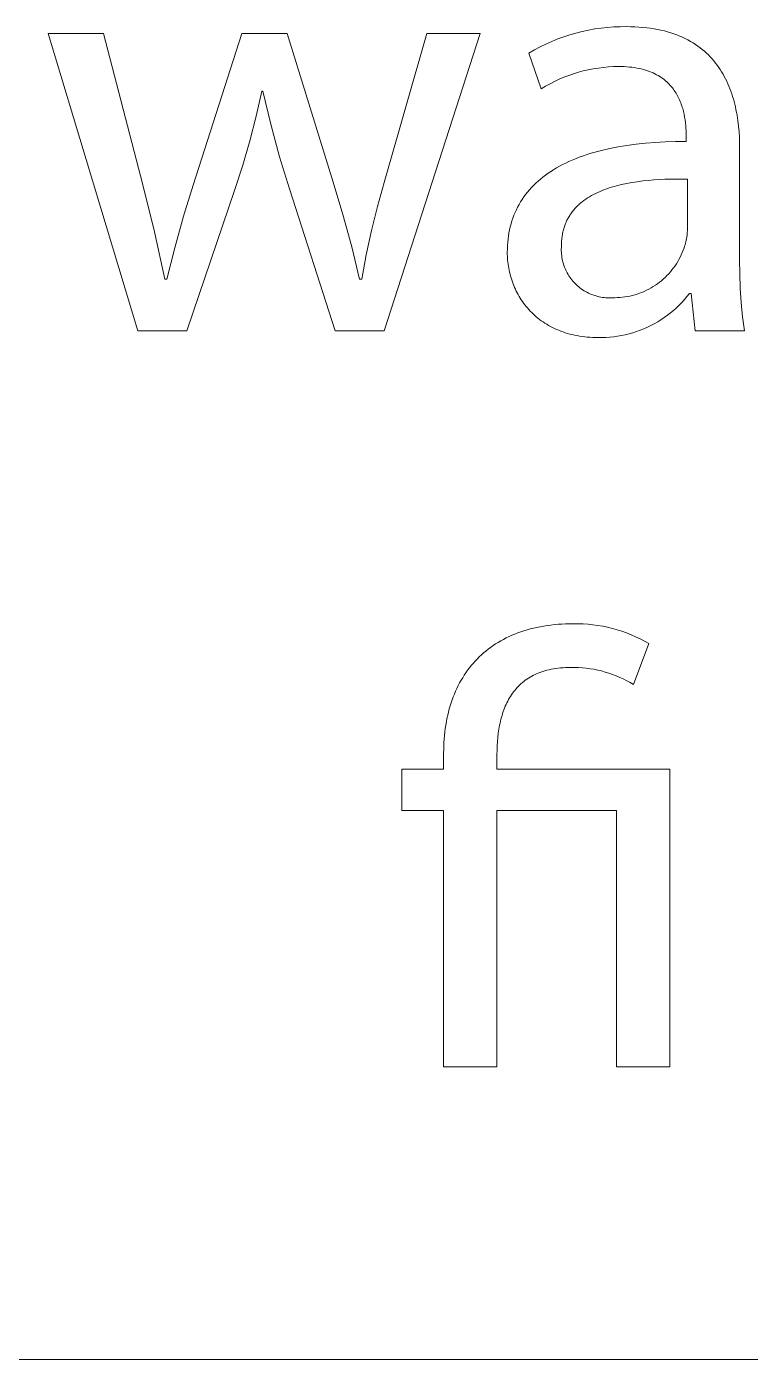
# Model space of a CAD drawing. Header units: millimetres. Extents: x 1102 to 5170, y 19 to 2862.
# Drawn here: x 4069 to 4117, y 19.5 to 107.8 of the extents above; entities that cross this region are included whole.
import ezdxf

# ---------------------------------------------------------------- set-up
doc = ezdxf.new("R2010")
doc.units = ezdxf.units.MM
doc.header["$MEASUREMENT"] = 0
doc.layers.add('Domyślny', color=7, linetype='Continuous', true_color=0x000000)

msp = doc.modelspace()

# ---------------------------------------------------------------- linework, layer by layer
at = {"layer": 'Domyślny', "color": 18, "lineweight": 15, "true_color": 0x000000}
for p, q in [((4107.12, 107.721), (4107.542, 107.766)), ((4107.542, 107.766), (4107.965, 107.797)), ((4107.965, 107.797), (4108.39, 107.813)), ((4108.39, 107.813), (4108.814, 107.815)), ((4108.814, 107.815), (4109.093, 107.812)), ((4109.093, 107.812), (4109.365, 107.803)), ((4109.365, 107.803), (4109.63, 107.788)), ((4109.63, 107.788), (4109.889, 107.768)), ((4109.889, 107.768), (4110.142, 107.742)), ((4076.417, 87.656), (4070.47, 107.367)), ((4070.47, 107.367), (4074.128, 107.367)), ((4074.128, 107.367), (4076.742, 97.342)), ((4080.075, 97.315), (4083.299, 107.367)), ((4083.299, 107.367), (4086.306, 107.367)), ((4086.306, 107.367), (4089.368, 97.505)), ((4092.741, 97.478), (4095.559, 107.367)), ((4099.108, 107.367), (4092.741, 87.656)), ((4095.559, 107.367), (4099.108, 107.367)), ((4103.851, 106.838), (4104.244, 106.998)), ((4104.244, 106.998), (4104.643, 107.143)), ((4104.643, 107.143), (4105.047, 107.275)), ((4105.047, 107.275), (4105.455, 107.393)), ((4105.455, 107.393), (4105.866, 107.496)), ((4105.866, 107.496), (4106.281, 107.586)), ((4106.281, 107.586), (4106.699, 107.66)), ((4106.699, 107.66), (4107.12, 107.721)), ((4110.142, 107.742), (4110.389, 107.71)), ((4110.389, 107.71), (4110.629, 107.673)), ((4110.629, 107.673), (4110.863, 107.63)), ((4110.863, 107.63), (4111.091, 107.583)), ((4111.091, 107.583), (4111.313, 107.53)), ((4111.313, 107.53), (4111.529, 107.472)), ((4111.529, 107.472), (4111.739, 107.409)), ((4111.739, 107.409), (4111.943, 107.341)), ((4111.943, 107.341), (4112.142, 107.269)), ((4112.142, 107.269), (4112.335, 107.192)), ((4112.335, 107.192), (4112.522, 107.11)), ((4112.522, 107.11), (4112.704, 107.024)), ((4112.704, 107.024), (4112.88, 106.933)), ((4112.88, 106.933), (4113.051, 106.838)), ((4102.339, 106.068), (4102.707, 106.28)), ((4103.152, 103.697), (4102.339, 106.068)), ((4102.707, 106.28), (4103.081, 106.479)), ((4103.081, 106.479), (4103.463, 106.665)), ((4103.463, 106.665), (4103.851, 106.838)), ((4113.051, 106.838), (4113.217, 106.739)), ((4113.217, 106.739), (4113.377, 106.636)), ((4113.377, 106.636), (4113.532, 106.529)), ((4113.532, 106.529), (4113.683, 106.418)), ((4113.683, 106.418), (4113.828, 106.303)), ((4113.828, 106.303), (4113.968, 106.185)), ((4113.968, 106.185), (4114.103, 106.063)), ((4114.103, 106.063), (4114.233, 105.938)), ((4107.273, 105.116), (4106.938, 105.074)), ((4107.61, 105.147), (4107.273, 105.116)), ((4107.948, 105.166), (4107.61, 105.147)), ((4108.286, 105.173), (4107.948, 105.166)), ((4108.472, 105.171), (4108.286, 105.173)), ((4108.653, 105.165), (4108.472, 105.171)), ((4108.828, 105.155), (4108.653, 105.165)), ((4108.999, 105.14), (4108.828, 105.155)), ((4109.165, 105.122), (4108.999, 105.14)), ((4109.326, 105.099), (4109.165, 105.122)), ((4109.482, 105.074), (4109.326, 105.099)), ((4114.233, 105.938), (4114.359, 105.809)), ((4114.359, 105.809), (4114.48, 105.677)), ((4114.48, 105.677), (4114.596, 105.541)), ((4114.596, 105.541), (4114.708, 105.403)), ((4114.708, 105.403), (4114.815, 105.262)), ((4114.815, 105.262), (4114.918, 105.117)), ((4114.918, 105.117), (4115.017, 104.97)), ((4104.346, 104.329), (4104.04, 104.186)), ((4104.658, 104.461), (4104.346, 104.329)), ((4104.973, 104.582), (4104.658, 104.461)), ((4105.293, 104.692), (4104.973, 104.582)), ((4105.616, 104.791), (4105.293, 104.692)), ((4105.943, 104.879), (4105.616, 104.791)), ((4106.272, 104.955), (4105.943, 104.879)), ((4106.604, 105.021), (4106.272, 104.955)), ((4106.938, 105.074), (4106.604, 105.021)), ((4109.633, 105.044), (4109.482, 105.074)), ((4109.78, 105.011), (4109.633, 105.044)), ((4109.922, 104.974), (4109.78, 105.011)), ((4110.059, 104.935), (4109.922, 104.974)), ((4110.192, 104.891), (4110.059, 104.935)), ((4110.321, 104.845), (4110.192, 104.891)), ((4110.446, 104.796), (4110.321, 104.845)), ((4110.566, 104.744), (4110.446, 104.796)), ((4110.682, 104.689), (4110.566, 104.744)), ((4110.794, 104.631), (4110.682, 104.689)), ((4110.901, 104.571), (4110.794, 104.631)), ((4111.005, 104.508), (4110.901, 104.571)), ((4111.105, 104.442), (4111.005, 104.508)), ((4111.202, 104.374), (4111.105, 104.442)), ((4111.294, 104.304), (4111.202, 104.374)), ((4111.383, 104.232), (4111.294, 104.304)), ((4111.468, 104.158), (4111.383, 104.232)), ((4115.017, 104.97), (4115.111, 104.82)), ((4115.111, 104.82), (4115.201, 104.668)), ((4115.201, 104.668), (4115.287, 104.513)), ((4115.287, 104.513), (4115.369, 104.356)), ((4115.369, 104.356), (4115.447, 104.196)), ((4084.626, 103.533), (4084.256, 101.885)), ((4084.708, 103.533), (4084.626, 103.533)), ((4085.227, 101.356), (4084.708, 103.533)), ((4103.442, 103.87), (4103.152, 103.697)), ((4103.738, 104.033), (4103.442, 103.87)), ((4104.04, 104.186), (4103.738, 104.033)), ((4111.55, 104.081), (4111.468, 104.158)), ((4111.628, 104.003), (4111.55, 104.081)), ((4111.703, 103.923), (4111.628, 104.003)), ((4111.775, 103.842), (4111.703, 103.923)), ((4111.843, 103.758), (4111.775, 103.842)), ((4111.909, 103.674), (4111.843, 103.758)), ((4111.971, 103.588), (4111.909, 103.674)), ((4112.03, 103.5), (4111.971, 103.588)), ((4112.086, 103.412), (4112.03, 103.5)), ((4112.139, 103.322), (4112.086, 103.412)), ((4115.447, 104.196), (4115.521, 104.034)), ((4115.521, 104.034), (4115.591, 103.87)), ((4115.591, 103.87), (4115.658, 103.704)), ((4115.658, 103.704), (4115.72, 103.536)), ((4115.72, 103.536), (4115.779, 103.367)), ((4115.779, 103.367), (4115.835, 103.195)), ((4112.19, 103.232), (4112.139, 103.322)), ((4112.237, 103.14), (4112.19, 103.232)), ((4112.283, 103.048), (4112.237, 103.14)), ((4112.325, 102.955), (4112.283, 103.048)), ((4112.365, 102.861), (4112.325, 102.955)), ((4112.403, 102.767), (4112.365, 102.861)), ((4112.438, 102.673), (4112.403, 102.767)), ((4112.471, 102.578), (4112.438, 102.673)), ((4112.501, 102.483), (4112.471, 102.578)), ((4112.53, 102.387), (4112.501, 102.483)), ((4115.835, 103.195), (4115.887, 103.022)), ((4115.887, 103.022), (4115.936, 102.848)), ((4115.936, 102.848), (4115.981, 102.672)), ((4115.981, 102.672), (4116.023, 102.494)), ((4116.023, 102.494), (4116.061, 102.316)), ((4084.256, 101.885), (4083.837, 100.248)), ((4112.556, 102.292), (4112.53, 102.387)), ((4112.581, 102.197), (4112.556, 102.292)), ((4112.603, 102.102), (4112.581, 102.197)), ((4112.624, 102.007), (4112.603, 102.102)), ((4112.659, 101.819), (4112.624, 102.007)), ((4112.688, 101.633), (4112.659, 101.819)), ((4112.712, 101.45), (4112.688, 101.633)), ((4116.061, 102.316), (4116.097, 102.136)), ((4116.097, 102.136), (4116.13, 101.955)), ((4116.13, 101.955), (4116.186, 101.591)), ((4116.186, 101.591), (4116.23, 101.224)), ((4085.814, 99.197), (4085.227, 101.356)), ((4112.729, 101.271), (4112.712, 101.45)), ((4112.742, 101.097), (4112.729, 101.271)), ((4112.75, 100.927), (4112.742, 101.097)), ((4112.755, 100.764), (4112.75, 100.927)), ((4112.756, 100.608), (4112.755, 100.764)), ((4116.23, 101.224), (4116.264, 100.855)), ((4116.264, 100.855), (4116.287, 100.484)), ((4083.837, 100.248), (4083.368, 98.625)), ((4107.692, 99.742), (4108.253, 99.853)), ((4108.253, 99.853), (4108.835, 99.948)), ((4108.835, 99.948), (4109.438, 100.028)), ((4109.438, 100.028), (4110.061, 100.094)), ((4110.061, 100.094), (4110.705, 100.144)), ((4110.705, 100.144), (4111.368, 100.178)), ((4111.368, 100.178), (4112.052, 100.198)), ((4112.052, 100.198), (4112.756, 100.202)), ((4112.756, 100.202), (4112.756, 100.608)), ((4116.287, 100.484), (4116.301, 100.112)), ((4116.301, 100.112), (4116.305, 99.741)), ((4086.469, 97.058), (4085.814, 99.197)), ((4104.987, 98.874), (4105.206, 98.971)), ((4105.206, 98.971), (4105.43, 99.065)), ((4105.43, 99.065), (4105.66, 99.155)), ((4105.66, 99.155), (4105.895, 99.241)), ((4105.895, 99.241), (4106.136, 99.323)), ((4106.136, 99.323), (4106.382, 99.402)), ((4106.382, 99.402), (4106.633, 99.478)), ((4106.633, 99.478), (4106.89, 99.549)), ((4106.89, 99.549), (4107.152, 99.617)), ((4107.152, 99.617), (4107.692, 99.742)), ((4116.305, 99.741), (4116.305, 92.372)), ((4083.368, 98.625), (4082.852, 97.017)), ((4103.434, 97.97), (4103.609, 98.096)), ((4103.609, 98.096), (4103.789, 98.217)), ((4103.789, 98.217), (4103.975, 98.336)), ((4103.975, 98.336), (4104.166, 98.451)), ((4104.166, 98.451), (4104.363, 98.562)), ((4104.363, 98.562), (4104.565, 98.669)), ((4104.565, 98.669), (4104.773, 98.774)), ((4104.773, 98.774), (4104.987, 98.874)), ((4076.742, 97.342), (4077.523, 94.217)), ((4079.443, 95.248), (4080.075, 97.315)), ((4089.368, 97.505), (4090.009, 95.376)), ((4092.298, 95.893), (4092.741, 97.478)), ((4102.505, 97.146), (4102.646, 97.292)), ((4102.646, 97.292), (4102.792, 97.435)), ((4102.792, 97.435), (4102.944, 97.574)), ((4102.944, 97.574), (4103.102, 97.709)), ((4103.102, 97.709), (4103.265, 97.842)), ((4103.265, 97.842), (4103.434, 97.97)), ((4107.818, 97.175), (4107.658, 97.125)), ((4107.979, 97.223), (4107.818, 97.175)), ((4108.143, 97.268), (4107.979, 97.223)), ((4108.477, 97.351), (4108.143, 97.268)), ((4108.819, 97.424), (4108.477, 97.351)), ((4109.167, 97.487), (4108.819, 97.424)), ((4109.522, 97.542), (4109.167, 97.487)), ((4109.882, 97.589), (4109.522, 97.542)), ((4110.246, 97.627), (4109.882, 97.589)), ((4110.614, 97.658), (4110.246, 97.627)), ((4110.984, 97.682), (4110.614, 97.658)), ((4111.355, 97.699), (4110.984, 97.682)), ((4112.099, 97.715), (4111.355, 97.699)), ((4112.838, 97.709), (4112.099, 97.715)), ((4112.838, 94.295), (4112.838, 97.709)), ((4082.852, 97.017), (4079.668, 87.656)), ((4089.49, 87.656), (4086.469, 97.058)), ((4101.784, 96.199), (4101.89, 96.366)), ((4101.89, 96.366), (4102.001, 96.528)), ((4102.001, 96.528), (4102.119, 96.688)), ((4102.119, 96.688), (4102.242, 96.844)), ((4102.242, 96.844), (4102.371, 96.997)), ((4102.371, 96.997), (4102.505, 97.146)), ((4105.98, 96.295), (4105.862, 96.205)), ((4106.101, 96.381), (4105.98, 96.295)), ((4106.226, 96.464), (4106.101, 96.381)), ((4106.354, 96.544), (4106.226, 96.464)), ((4106.487, 96.62), (4106.354, 96.544)), ((4106.622, 96.694), (4106.487, 96.62)), ((4106.761, 96.764), (4106.622, 96.694)), ((4106.903, 96.832), (4106.761, 96.764)), ((4107.049, 96.896), (4106.903, 96.832)), ((4107.197, 96.957), (4107.049, 96.896)), ((4107.348, 97.016), (4107.197, 96.957)), ((4107.502, 97.072), (4107.348, 97.016)), ((4107.658, 97.125), (4107.502, 97.072)), ((4091.902, 94.296), (4092.298, 95.893)), ((4101.344, 95.319), (4101.42, 95.501)), ((4101.42, 95.501), (4101.502, 95.681)), ((4101.502, 95.681), (4101.59, 95.857)), ((4101.59, 95.857), (4101.684, 96.03)), ((4101.684, 96.03), (4101.784, 96.199)), ((4105.117, 95.421), (4105.077, 95.362)), ((4105.159, 95.48), (4105.117, 95.421)), ((4105.202, 95.538), (4105.159, 95.48)), ((4105.246, 95.595), (4105.202, 95.538)), ((4105.291, 95.65), (4105.246, 95.595)), ((4105.338, 95.705), (4105.291, 95.65)), ((4105.385, 95.759), (4105.338, 95.705)), ((4105.434, 95.813), (4105.385, 95.759)), ((4105.484, 95.865), (4105.434, 95.813)), ((4105.535, 95.916), (4105.484, 95.865)), ((4105.587, 95.966), (4105.535, 95.916)), ((4105.64, 96.016), (4105.587, 95.966)), ((4105.694, 96.065), (4105.64, 96.016)), ((4105.749, 96.112), (4105.694, 96.065)), ((4105.805, 96.159), (4105.749, 96.112)), ((4105.862, 96.205), (4105.805, 96.159)), ((4078.865, 93.166), (4079.443, 95.248)), ((4090.009, 95.376), (4090.592, 93.231)), ((4101.054, 94.356), (4101.1, 94.555)), ((4101.1, 94.555), (4101.152, 94.751)), ((4101.152, 94.751), (4101.21, 94.943)), ((4101.21, 94.943), (4101.274, 95.132)), ((4101.274, 95.132), (4101.344, 95.319)), ((4104.691, 94.57), (4104.667, 94.497)), ((4104.716, 94.641), (4104.691, 94.57)), ((4104.742, 94.712), (4104.716, 94.641)), ((4104.769, 94.781), (4104.742, 94.712)), ((4104.798, 94.85), (4104.769, 94.781)), ((4104.829, 94.917), (4104.798, 94.85)), ((4104.86, 94.984), (4104.829, 94.917)), ((4104.893, 95.049), (4104.86, 94.984)), ((4104.927, 95.114), (4104.893, 95.049)), ((4104.963, 95.177), (4104.927, 95.114)), ((4105, 95.24), (4104.963, 95.177)), ((4105.038, 95.301), (4105, 95.24)), ((4105.077, 95.362), (4105.038, 95.301)), ((4077.523, 94.217), (4078.205, 91.07)), ((4091.553, 92.688), (4091.902, 94.296)), ((4100.931, 93.528), (4100.952, 93.739)), ((4100.952, 93.739), (4100.98, 93.948)), ((4100.98, 93.948), (4101.014, 94.153)), ((4101.014, 94.153), (4101.054, 94.356)), ((4104.506, 93.628), (4104.5, 93.543)), ((4104.513, 93.713), (4104.506, 93.628)), ((4104.521, 93.796), (4104.513, 93.713)), ((4104.532, 93.878), (4104.521, 93.796)), ((4104.543, 93.96), (4104.532, 93.878)), ((4104.557, 94.04), (4104.543, 93.96)), ((4104.571, 94.119), (4104.557, 94.04)), ((4104.588, 94.196), (4104.571, 94.119)), ((4104.605, 94.273), (4104.588, 94.196)), ((4104.625, 94.349), (4104.605, 94.273)), ((4104.645, 94.424), (4104.625, 94.349)), ((4104.667, 94.497), (4104.645, 94.424)), ((4112.746, 93.562), (4112.769, 93.665)), ((4112.769, 93.665), (4112.789, 93.769)), ((4112.789, 93.769), (4112.805, 93.874)), ((4112.805, 93.874), (4112.818, 93.979)), ((4112.818, 93.979), (4112.828, 94.084)), ((4112.828, 94.084), (4112.834, 94.19)), ((4112.834, 94.19), (4112.838, 94.295)), ((4078.341, 91.07), (4078.865, 93.166)), ((4090.592, 93.231), (4091.115, 91.07)), ((4100.903, 92.873), (4100.906, 93.094)), ((4100.904, 92.739), (4100.903, 92.873)), ((4100.909, 92.605), (4100.904, 92.739)), ((4100.906, 93.094), (4100.915, 93.313)), ((4100.915, 93.313), (4100.931, 93.528)), ((4104.486, 93.171), (4104.482, 93.061)), ((4104.482, 93.061), (4104.483, 92.952)), ((4104.483, 92.952), (4104.487, 92.843)), ((4104.493, 93.279), (4104.486, 93.171)), ((4104.487, 92.843), (4104.495, 92.735)), ((4104.494, 93.368), (4104.493, 93.279)), ((4104.496, 93.456), (4104.494, 93.368)), ((4104.495, 92.735), (4104.507, 92.626)), ((4104.5, 93.543), (4104.496, 93.456)), ((4112.434, 92.691), (4112.502, 92.845)), ((4112.502, 92.845), (4112.564, 93)), ((4112.564, 93), (4112.621, 93.157)), ((4112.621, 93.157), (4112.657, 93.257)), ((4112.657, 93.257), (4112.69, 93.358)), ((4112.69, 93.358), (4112.719, 93.459)), ((4112.719, 93.459), (4112.746, 93.562)), ((4091.251, 91.07), (4091.553, 92.688)), ((4100.916, 92.472), (4100.909, 92.605)), ((4100.927, 92.338), (4100.916, 92.472)), ((4100.94, 92.205), (4100.927, 92.338)), ((4100.957, 92.073), (4100.94, 92.205)), ((4100.976, 91.941), (4100.957, 92.073)), ((4100.999, 91.809), (4100.976, 91.941)), ((4104.507, 92.626), (4104.522, 92.518)), ((4104.522, 92.518), (4104.541, 92.411)), ((4104.541, 92.411), (4104.564, 92.304)), ((4104.564, 92.304), (4104.591, 92.198)), ((4104.591, 92.198), (4104.621, 92.093)), ((4104.621, 92.093), (4104.654, 91.989)), ((4104.654, 91.989), (4104.692, 91.887)), ((4104.692, 91.887), (4104.732, 91.786)), ((4111.922, 91.828), (4112.02, 91.965)), ((4112.02, 91.965), (4112.112, 92.104)), ((4112.112, 92.104), (4112.2, 92.247)), ((4112.2, 92.247), (4112.283, 92.392)), ((4112.283, 92.392), (4112.361, 92.54)), ((4112.361, 92.54), (4112.434, 92.691)), ((4116.305, 92.372), (4116.307, 91.426)), ((4078.205, 91.07), (4078.341, 91.07)), ((4091.115, 91.07), (4091.251, 91.07)), ((4101.024, 91.678), (4100.999, 91.809)), ((4101.052, 91.548), (4101.024, 91.678)), ((4101.084, 91.418), (4101.052, 91.548)), ((4101.118, 91.289), (4101.084, 91.418)), ((4101.155, 91.161), (4101.118, 91.289)), ((4101.195, 91.034), (4101.155, 91.161)), ((4101.239, 90.908), (4101.195, 91.034)), ((4104.732, 91.786), (4104.776, 91.686)), ((4104.776, 91.686), (4104.824, 91.588)), ((4104.824, 91.588), (4104.875, 91.491)), ((4104.875, 91.491), (4104.929, 91.397)), ((4104.929, 91.397), (4104.986, 91.304)), ((4104.986, 91.304), (4105.047, 91.213)), ((4105.047, 91.213), (4105.111, 91.124)), ((4105.111, 91.124), (4105.177, 91.038)), ((4105.177, 91.038), (4105.247, 90.954)), ((4110.988, 90.874), (4111.118, 90.979)), ((4111.118, 90.979), (4111.245, 91.088)), ((4111.245, 91.088), (4111.368, 91.202)), ((4111.368, 91.202), (4111.488, 91.319)), ((4111.488, 91.319), (4111.603, 91.441)), ((4111.603, 91.441), (4111.714, 91.566)), ((4111.714, 91.566), (4111.82, 91.696)), ((4111.82, 91.696), (4111.922, 91.828)), ((4116.307, 91.426), (4116.339, 90.481)), ((4101.285, 90.782), (4101.239, 90.908)), ((4101.334, 90.658), (4101.285, 90.782)), ((4101.386, 90.535), (4101.334, 90.658)), ((4101.441, 90.414), (4101.386, 90.535)), ((4101.499, 90.293), (4101.441, 90.414)), ((4101.56, 90.174), (4101.499, 90.293)), ((4101.624, 90.056), (4101.56, 90.174)), ((4105.247, 90.954), (4105.319, 90.872)), ((4105.319, 90.872), (4105.395, 90.793)), ((4105.395, 90.793), (4105.472, 90.717)), ((4105.472, 90.717), (4105.553, 90.643)), ((4105.553, 90.643), (4105.636, 90.572)), ((4105.636, 90.572), (4105.721, 90.504)), ((4105.721, 90.504), (4105.809, 90.439)), ((4105.809, 90.439), (4105.898, 90.377)), ((4105.898, 90.377), (4105.99, 90.318)), ((4105.99, 90.318), (4106.084, 90.263)), ((4106.084, 90.263), (4106.18, 90.21)), ((4106.18, 90.21), (4106.277, 90.161)), ((4106.277, 90.161), (4106.376, 90.115)), ((4106.376, 90.115), (4106.477, 90.073)), ((4109.355, 90.044), (4109.515, 90.093)), ((4109.515, 90.093), (4109.673, 90.148)), ((4109.673, 90.148), (4109.83, 90.208)), ((4109.83, 90.208), (4109.984, 90.274)), ((4109.984, 90.274), (4110.136, 90.345)), ((4110.136, 90.345), (4110.285, 90.42)), ((4110.285, 90.42), (4110.431, 90.501)), ((4110.431, 90.501), (4110.575, 90.587)), ((4110.575, 90.587), (4110.716, 90.678)), ((4110.716, 90.678), (4110.853, 90.774)), ((4110.853, 90.774), (4110.988, 90.874)), ((4112.973, 90.137), (4112.813, 89.934)), ((4113.081, 90.137), (4112.973, 90.137)), ((4113.366, 87.658), (4113.081, 90.137)), ((4116.339, 90.481), (4116.401, 89.537)), ((4101.69, 89.94), (4101.624, 90.056)), ((4101.76, 89.825), (4101.69, 89.94)), ((4101.833, 89.712), (4101.76, 89.825)), ((4101.908, 89.601), (4101.833, 89.712)), ((4101.987, 89.491), (4101.908, 89.601)), ((4102.068, 89.383), (4101.987, 89.491)), ((4102.153, 89.277), (4102.068, 89.383)), ((4102.24, 89.172), (4102.153, 89.277)), ((4106.477, 90.073), (4106.579, 90.034)), ((4106.579, 90.034), (4106.682, 89.999)), ((4106.682, 89.999), (4106.786, 89.967)), ((4106.786, 89.967), (4106.892, 89.939)), ((4106.892, 89.939), (4106.998, 89.915)), ((4106.998, 89.915), (4107.105, 89.894)), ((4107.105, 89.894), (4107.213, 89.877)), ((4107.213, 89.877), (4107.321, 89.863)), ((4107.321, 89.863), (4107.43, 89.853)), ((4107.43, 89.853), (4107.539, 89.848)), ((4107.539, 89.848), (4107.648, 89.845)), ((4107.648, 89.845), (4107.757, 89.847)), ((4107.757, 89.847), (4107.866, 89.852)), ((4107.866, 89.852), (4108.033, 89.851)), ((4108.033, 89.851), (4108.201, 89.855)), ((4108.201, 89.855), (4108.368, 89.865)), ((4108.368, 89.865), (4108.535, 89.88)), ((4108.535, 89.88), (4108.701, 89.902)), ((4108.701, 89.902), (4108.866, 89.929)), ((4108.866, 89.929), (4109.03, 89.962)), ((4109.03, 89.962), (4109.193, 90)), ((4109.193, 90), (4109.355, 90.044)), ((4112.294, 89.36), (4112.108, 89.182)), ((4112.474, 89.545), (4112.294, 89.36)), ((4112.647, 89.737), (4112.474, 89.545)), ((4112.813, 89.934), (4112.647, 89.737)), ((4116.401, 89.537), (4116.494, 88.595)), ((4102.33, 89.07), (4102.24, 89.172)), ((4102.423, 88.97), (4102.33, 89.07)), ((4102.52, 88.872), (4102.423, 88.97)), ((4102.619, 88.776), (4102.52, 88.872)), ((4102.72, 88.682), (4102.619, 88.776)), ((4102.825, 88.59), (4102.72, 88.682)), ((4102.933, 88.501), (4102.825, 88.59)), ((4103.044, 88.414), (4102.933, 88.501)), ((4103.157, 88.33), (4103.044, 88.414)), ((4103.274, 88.248), (4103.157, 88.33)), ((4111.09, 88.391), (4110.871, 88.255)), ((4111.304, 88.535), (4111.09, 88.391)), ((4111.513, 88.686), (4111.304, 88.535)), ((4111.717, 88.844), (4111.513, 88.686)), ((4111.915, 89.01), (4111.717, 88.844)), ((4112.108, 89.182), (4111.915, 89.01)), ((4116.494, 88.595), (4116.617, 87.658)), ((4079.668, 87.656), (4076.417, 87.656)), ((4092.741, 87.656), (4089.49, 87.656)), ((4103.393, 88.169), (4103.274, 88.248)), ((4103.515, 88.093), (4103.393, 88.169)), ((4103.64, 88.019), (4103.515, 88.093)), ((4103.768, 87.948), (4103.64, 88.019)), ((4103.899, 87.88), (4103.768, 87.948)), ((4104.033, 87.815), (4103.899, 87.88)), ((4104.169, 87.752), (4104.033, 87.815)), ((4104.309, 87.693), (4104.169, 87.752)), ((4104.451, 87.637), (4104.309, 87.693)), ((4104.597, 87.584), (4104.451, 87.637)), ((4104.745, 87.535), (4104.597, 87.584)), ((4104.896, 87.488), (4104.745, 87.535)), ((4105.05, 87.445), (4104.896, 87.488)), ((4105.207, 87.405), (4105.05, 87.445)), ((4108.974, 87.456), (4108.724, 87.395)), ((4109.222, 87.527), (4108.974, 87.456)), ((4109.468, 87.606), (4109.222, 87.527)), ((4109.711, 87.694), (4109.468, 87.606)), ((4109.95, 87.79), (4109.711, 87.694)), ((4110.186, 87.894), (4109.95, 87.79)), ((4110.419, 88.006), (4110.186, 87.894)), ((4110.647, 88.127), (4110.419, 88.006)), ((4110.871, 88.255), (4110.647, 88.127)), ((4116.617, 87.658), (4113.366, 87.658)), ((4105.366, 87.369), (4105.207, 87.405)), ((4105.529, 87.337), (4105.366, 87.369)), ((4105.694, 87.308), (4105.529, 87.337)), ((4105.862, 87.282), (4105.694, 87.308)), ((4106.033, 87.261), (4105.862, 87.282)), ((4106.207, 87.243), (4106.033, 87.261)), ((4106.384, 87.229), (4106.207, 87.243)), ((4106.563, 87.219), (4106.384, 87.229)), ((4106.746, 87.213), (4106.563, 87.219)), ((4106.931, 87.21), (4106.746, 87.213)), ((4107.189, 87.21), (4106.931, 87.21)), ((4107.447, 87.218), (4107.189, 87.21)), ((4107.705, 87.236), (4107.447, 87.218)), ((4107.961, 87.262), (4107.705, 87.236)), ((4108.217, 87.297), (4107.961, 87.262)), ((4108.471, 87.342), (4108.217, 87.297)), ((4108.724, 87.395), (4108.471, 87.342)), ((4102.645, 67.957), (4102.865, 68.007)), ((4102.865, 68.007), (4103.089, 68.052)), ((4103.089, 68.052), (4103.317, 68.093)), ((4103.317, 68.093), (4103.549, 68.129)), ((4103.549, 68.129), (4103.784, 68.16)), ((4103.784, 68.16), (4104.023, 68.187)), ((4104.023, 68.187), (4104.266, 68.209)), ((4104.266, 68.209), (4104.512, 68.226)), ((4104.512, 68.226), (4104.762, 68.238)), ((4104.762, 68.238), (4105.016, 68.245)), ((4105.016, 68.245), (4105.273, 68.248)), ((4105.273, 68.248), (4105.601, 68.247)), ((4105.601, 68.247), (4105.928, 68.234)), ((4105.928, 68.234), (4106.255, 68.211)), ((4106.255, 68.211), (4106.581, 68.177)), ((4106.581, 68.177), (4106.906, 68.132)), ((4106.906, 68.132), (4107.229, 68.076)), ((4107.229, 68.076), (4107.55, 68.009)), ((4107.55, 68.009), (4107.868, 67.931)), ((4100.471, 67.114), (4100.65, 67.212)), ((4100.65, 67.212), (4100.832, 67.306)), ((4100.832, 67.306), (4101.018, 67.396)), ((4101.018, 67.396), (4101.208, 67.481)), ((4101.208, 67.481), (4101.402, 67.562)), ((4101.402, 67.562), (4101.599, 67.639)), ((4101.599, 67.639), (4101.801, 67.712)), ((4101.801, 67.712), (4102.006, 67.78)), ((4102.006, 67.78), (4102.215, 67.843)), ((4102.215, 67.843), (4102.428, 67.902)), ((4102.428, 67.902), (4102.645, 67.957)), ((4107.868, 67.931), (4108.184, 67.842)), ((4108.184, 67.842), (4108.496, 67.743)), ((4108.496, 67.743), (4108.805, 67.634)), ((4108.805, 67.634), (4109.11, 67.514)), ((4109.11, 67.514), (4109.411, 67.384)), ((4109.411, 67.384), (4109.708, 67.244)), ((4109.708, 67.244), (4109.999, 67.094)), ((4099.187, 66.182), (4099.334, 66.312)), ((4099.334, 66.312), (4099.484, 66.439)), ((4099.484, 66.439), (4099.639, 66.562)), ((4099.639, 66.562), (4099.798, 66.68)), ((4099.798, 66.68), (4099.96, 66.795)), ((4099.96, 66.795), (4100.127, 66.905)), ((4100.127, 66.905), (4100.297, 67.012)), ((4100.297, 67.012), (4100.471, 67.114)), ((4110.285, 66.934), (4109.269, 64.211)), ((4109.999, 67.094), (4110.285, 66.934)), ((4098.392, 65.318), (4098.515, 65.472)), ((4098.515, 65.472), (4098.641, 65.621)), ((4098.641, 65.621), (4098.772, 65.767)), ((4098.772, 65.767), (4098.906, 65.909)), ((4098.906, 65.909), (4099.045, 66.047)), ((4099.045, 66.047), (4099.187, 66.182)), ((4097.745, 64.322), (4097.843, 64.497)), ((4097.843, 64.497), (4097.945, 64.669)), ((4097.945, 64.669), (4098.05, 64.836)), ((4098.05, 64.836), (4098.16, 65.001)), ((4098.16, 65.001), (4098.274, 65.161)), ((4098.274, 65.161), (4098.392, 65.318)), ((4102.096, 64.499), (4101.997, 64.425)), ((4102.197, 64.571), (4102.096, 64.499)), ((4102.301, 64.64), (4102.197, 64.571)), ((4102.409, 64.706), (4102.301, 64.64)), ((4102.52, 64.769), (4102.409, 64.706)), ((4102.634, 64.83), (4102.52, 64.769)), ((4102.752, 64.887), (4102.634, 64.83)), ((4102.873, 64.941), (4102.752, 64.887)), ((4102.997, 64.992), (4102.873, 64.941)), ((4103.125, 65.04), (4102.997, 64.992)), ((4103.256, 65.084), (4103.125, 65.04)), ((4103.39, 65.125), (4103.256, 65.084)), ((4103.528, 65.163), (4103.39, 65.125)), ((4103.67, 65.198), (4103.528, 65.163)), ((4103.815, 65.229), (4103.67, 65.198)), ((4103.964, 65.257), (4103.815, 65.229)), ((4104.117, 65.281), (4103.964, 65.257)), ((4104.273, 65.301), (4104.117, 65.281)), ((4104.433, 65.318), (4104.273, 65.301)), ((4104.596, 65.332), (4104.433, 65.318)), ((4104.764, 65.341), (4104.596, 65.332)), ((4104.935, 65.347), (4104.764, 65.341)), ((4105.11, 65.349), (4104.935, 65.347)), ((4105.368, 65.35), (4105.11, 65.349)), ((4105.625, 65.342), (4105.368, 65.35)), ((4105.881, 65.326), (4105.625, 65.342)), ((4106.137, 65.301), (4105.881, 65.326)), ((4106.392, 65.268), (4106.137, 65.301)), ((4106.646, 65.225), (4106.392, 65.268)), ((4106.898, 65.174), (4106.646, 65.225)), ((4107.148, 65.115), (4106.898, 65.174)), ((4107.396, 65.047), (4107.148, 65.115)), ((4107.642, 64.971), (4107.396, 65.047)), ((4107.885, 64.886), (4107.642, 64.971)), ((4108.125, 64.794), (4107.885, 64.886)), ((4108.361, 64.693), (4108.125, 64.794)), ((4108.594, 64.584), (4108.361, 64.693)), ((4108.824, 64.467), (4108.594, 64.584)), ((4097.398, 63.588), (4097.478, 63.777)), ((4097.478, 63.777), (4097.563, 63.962)), ((4097.563, 63.962), (4097.652, 64.144)), ((4097.652, 64.144), (4097.745, 64.322)), ((4101.248, 63.635), (4101.179, 63.535)), ((4101.32, 63.733), (4101.248, 63.635)), ((4101.394, 63.828), (4101.32, 63.733)), ((4101.472, 63.921), (4101.394, 63.828)), ((4101.552, 64.011), (4101.472, 63.921)), ((4101.635, 64.099), (4101.552, 64.011)), ((4101.721, 64.184), (4101.635, 64.099)), ((4101.81, 64.267), (4101.721, 64.184)), ((4101.902, 64.347), (4101.81, 64.267)), ((4101.997, 64.425), (4101.902, 64.347)), ((4109.049, 64.343), (4108.824, 64.467)), ((4109.269, 64.211), (4109.049, 64.343)), ((4097.058, 62.596), (4097.118, 62.801)), ((4097.118, 62.801), (4097.181, 63.003)), ((4097.181, 63.003), (4097.249, 63.201)), ((4097.249, 63.201), (4097.321, 63.397)), ((4097.321, 63.397), (4097.398, 63.588)), ((4100.771, 62.776), (4100.723, 62.659)), ((4100.821, 62.89), (4100.771, 62.776)), ((4100.875, 63.003), (4100.821, 62.89)), ((4100.93, 63.114), (4100.875, 63.003)), ((4100.988, 63.222), (4100.93, 63.114)), ((4101.049, 63.329), (4100.988, 63.222)), ((4101.113, 63.433), (4101.049, 63.329)), ((4101.179, 63.535), (4101.113, 63.433)), ((4096.864, 61.746), (4096.906, 61.963)), ((4096.906, 61.963), (4096.953, 62.177)), ((4096.953, 62.177), (4097.003, 62.388)), ((4097.003, 62.388), (4097.058, 62.596)), ((4100.484, 61.923), (4100.453, 61.794)), ((4100.518, 62.049), (4100.484, 61.923)), ((4100.555, 62.175), (4100.518, 62.049)), ((4100.593, 62.299), (4100.555, 62.175)), ((4100.634, 62.421), (4100.593, 62.299)), ((4100.677, 62.541), (4100.634, 62.421)), ((4100.723, 62.659), (4100.677, 62.541)), ((4096.74, 60.847), (4096.765, 61.076)), ((4096.765, 61.076), (4096.793, 61.302)), ((4096.793, 61.302), (4096.827, 61.526)), ((4096.827, 61.526), (4096.864, 61.746)), ((4100.307, 60.993), (4100.275, 60.715)), ((4100.348, 61.265), (4100.307, 60.993)), ((4100.396, 61.532), (4100.348, 61.265)), ((4100.423, 61.664), (4100.396, 61.532)), ((4100.453, 61.794), (4100.423, 61.664)), ((4096.687, 59.902), (4096.693, 60.143)), ((4096.693, 60.143), (4096.705, 60.38)), ((4096.705, 60.38), (4096.72, 60.615)), ((4096.72, 60.615), (4096.74, 60.847)), ((4100.233, 60.147), (4100.223, 59.857)), ((4100.251, 60.433), (4100.233, 60.147)), ((4100.275, 60.715), (4100.251, 60.433)), ((4096.684, 59.659), (4096.687, 59.902)), ((4096.684, 58.602), (4096.684, 59.659)), ((4100.223, 59.857), (4100.22, 59.564)), ((4100.22, 59.564), (4100.22, 58.602)), ((4093.921, 55.866), (4093.921, 58.602)), ((4093.921, 58.602), (4096.684, 58.602)), ((4100.22, 58.602), (4111.667, 58.602)), ((4111.667, 58.602), (4111.667, 38.892)), ((4096.684, 55.866), (4093.921, 55.866)), ((4096.684, 38.892), (4096.684, 55.866)), ((4108.131, 55.866), (4100.22, 55.866)), ((4100.22, 55.866), (4100.22, 38.892)), ((4108.131, 38.892), (4108.131, 55.866)), ((4100.22, 38.892), (4096.684, 38.892)), ((4111.667, 38.892), (4108.131, 38.892)), ((5166.084, 19.497), (1101.816, 19.497)), ((5166.084, 19.497), (3632.565, 19.497))]:
    msp.add_line(p, q, dxfattribs=at)

doc.saveas('drawing.dxf')
